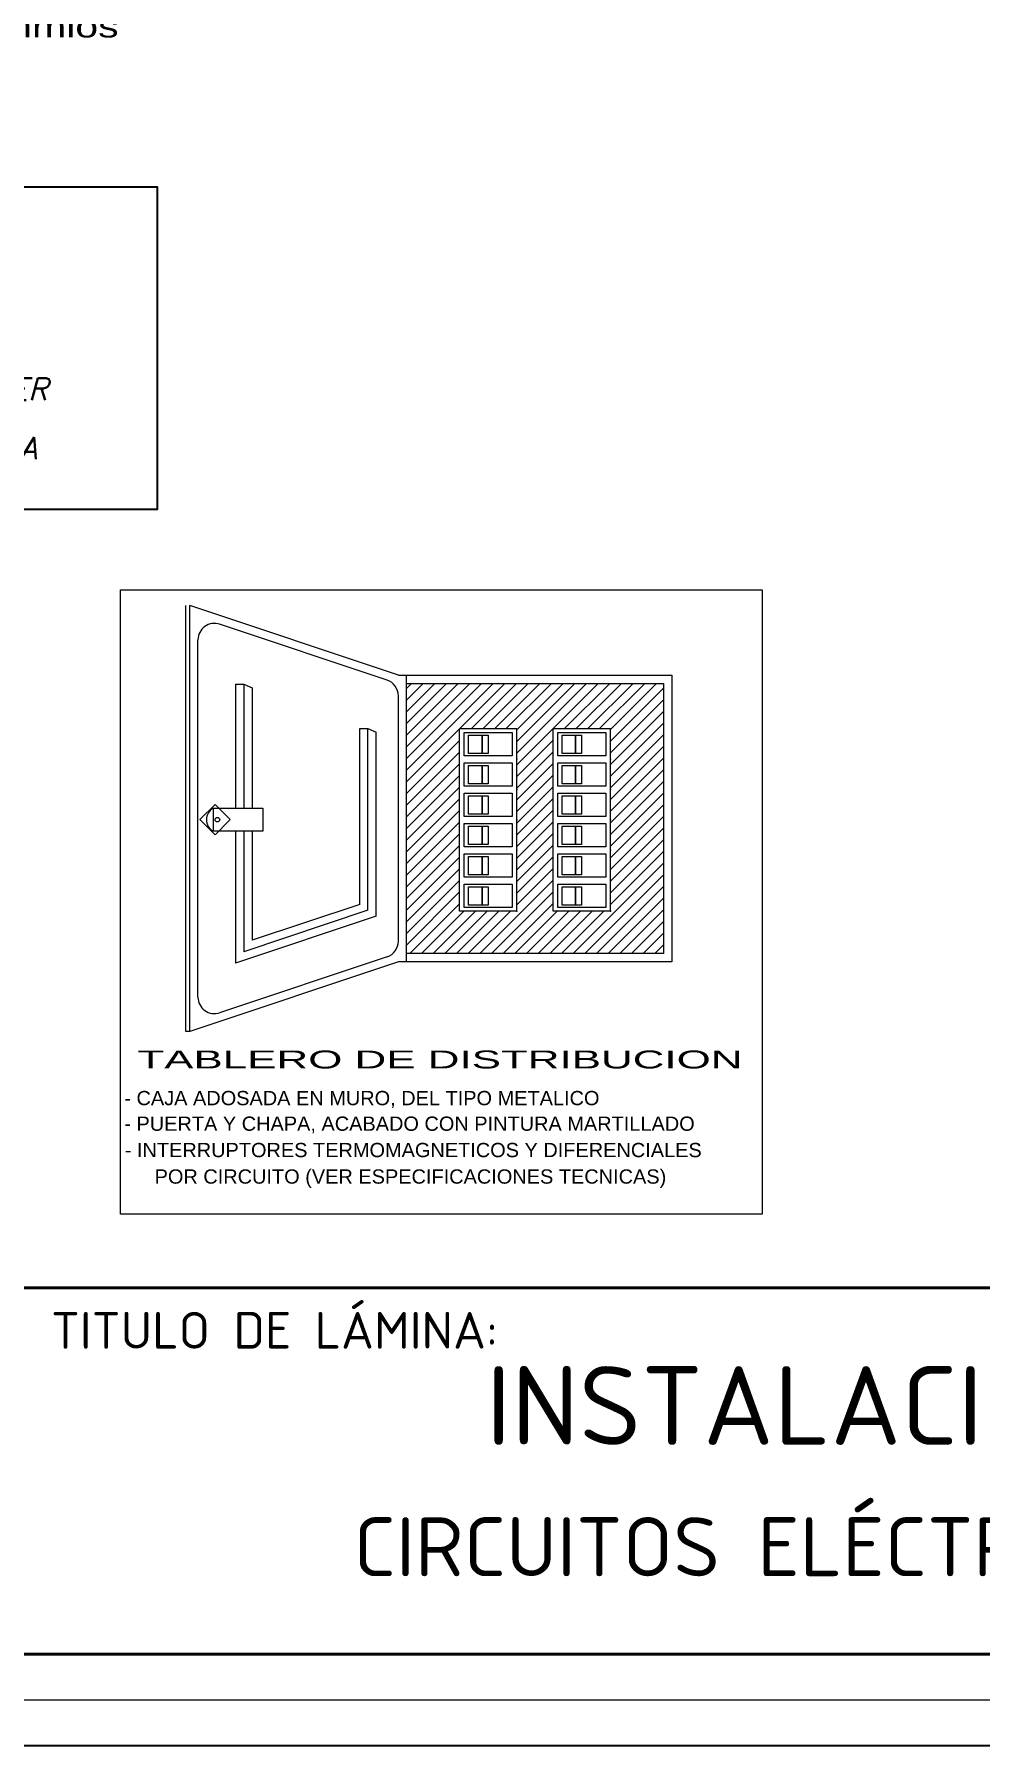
# Model space of a CAD drawing. Header units: millimetres. Extents: x 821 to 906, y 83 to 185.
# Drawn here: x 891.33 to 895.17, y 83.2 to 90.15 of the extents above; entities that cross this region are included whole.
import ezdxf
from ezdxf.enums import TextEntityAlignment as Align

# ---------------------------------------------------------------- set-up
doc = ezdxf.new("R2010")
doc.units = ezdxf.units.MM
doc.linetypes.add('CONTINUA', pattern=[0])
doc.layers.add('Alumbrado', color=3, linetype='Continuous')
doc.layers.add('ND', color=2, linetype='Continuous')
for name, color, linetype, lineweight in [('DETPLUMA2', 121, 'Continuous', 15), ('mobiliario', 1, 'Continuous', 15), ('MURO2', 2, 'Continuous', 20), ('P4', 144, 'Continuous', 40), ('P6', 255, 'Continuous', 20), ('texturas', 253, 'Continuous', 5)]:
    doc.layers.add(name, color=color, linetype=linetype, lineweight=lineweight)
doc.styles.add('AMBIENTES', font='GOTHIC.TTF')
doc.styles.add('F-1', font='arial.ttf', dxfattribs={"height": 0.3})
doc.styles.add('ROMANS', font='romans.shx', dxfattribs={"height": 0.09})
doc.styles.add('SIMPLEX', font='arial.ttf', dxfattribs={"height": 0.09})

# ---------------------------------------------------------------- blocks, each defined once
blk = doc.blocks.new('NDTND')
at = {"layer": 'Alumbrado'}
blk.add_lwpolyline([(1376.9551, 128.1666), (1379.5339, 128.1666), (1379.5339, 126.6948), (1376.9551, 126.6948)], close=True, dxfattribs=at)
at = {"layer": 'Alumbrado', "style": 'ROMANS', "oblique": 15}
for s, p in [('NECESARIOS PARA OBTENER', (1377.1498, 127.1939)), ('LA RESISTENCIA SOLICITADA', (1377.1498, 126.9237))]:
    blk.add_text(s, height=0.1, dxfattribs=at).set_placement(p)
at = {"layer": 'ND', "style": 'AMBIENTES', "width": 1.410015}
blk.add_text('RESISTENCIA < 20 ohmios', height=0.1, dxfattribs=at).set_placement((1377.0345, 128.8481), (1379.3581, 128.8481), align=Align.FIT)
blk = doc.blocks.new('ytnty')
at = {"layer": 'MURO2'}
for p, q in [((2439.3051, 1092.4839), (2439.3051, 1094.7577)), ((2439.3263, 1092.4839), (2439.3263, 1094.7577)), ((2440.44, 1094.3854), (2439.3263, 1094.7577)), ((2440.44, 1094.3854), (2441.8989, 1094.3854)), ((2441.8989, 1094.3854), (2441.8989, 1092.8562)), ((2440.44, 1092.8562), (2439.3263, 1092.4839)), ((2441.8989, 1092.8562), (2440.44, 1092.8562)), ((2439.3263, 1092.4839), (2439.3051, 1092.4839))]:
    blk.add_line(p, q, dxfattribs=at)
at = {"layer": 'texturas', "linetype": 'CONTINUA', "lineweight": 9}
for p, q in [((2440.3799, 1094.359), (2439.4863, 1094.6578)), ((2439.3703, 1092.6673), (2439.3703, 1094.5743)), ((2440.484, 1092.8562), (2440.484, 1094.3854)), ((2439.5717, 1094.3379), (2439.5717, 1093.6751)), ((2439.5717, 1094.3379), (2439.6157, 1094.3379)), ((2439.6157, 1094.3379), (2439.6157, 1093.6751)), ((2439.6157, 1094.3379), (2439.6597, 1094.3174)), ((2439.6597, 1094.3174), (2439.6597, 1093.6751)), ((2440.44, 1092.966), (2440.44, 1094.2756)), ((2440.484, 1093.817), (2441.0083, 1094.3413)), ((2440.484, 1093.8793), (2440.9461, 1094.3413)), ((2440.484, 1093.9415), (2440.8838, 1094.3413)), ((2440.484, 1094.0038), (2440.8216, 1094.3413)), ((2440.484, 1094.066), (2440.7593, 1094.3413)), ((2440.484, 1094.1283), (2440.6971, 1094.3413)), ((2440.484, 1094.1905), (2440.6348, 1094.3413)), ((2440.484, 1094.2528), (2440.5726, 1094.3413)), ((2440.484, 1094.315), (2440.5103, 1094.3413)), ((2440.484, 1094.3413), (2441.8549, 1094.3413)), ((2440.8279, 1094.0986), (2441.0706, 1094.3413)), ((2440.8901, 1094.0986), (2441.1328, 1094.3413)), ((2440.9524, 1094.0986), (2441.1951, 1094.3413)), ((2441.0146, 1094.0986), (2441.2573, 1094.3413)), ((2441.0727, 1093.9077), (2441.5064, 1094.3413)), ((2441.0727, 1093.9699), (2441.4441, 1094.3413)), ((2441.0727, 1094.0322), (2441.3818, 1094.3413)), ((2441.0727, 1094.0944), (2441.3196, 1094.3413)), ((2441.3259, 1094.0986), (2441.5686, 1094.3413)), ((2441.3882, 1094.0986), (2441.6309, 1094.3413)), ((2441.4504, 1094.0986), (2441.6931, 1094.3413)), ((2441.5127, 1094.0986), (2441.7554, 1094.3413)), ((2441.5719, 1094.0956), (2441.8176, 1094.3413)), ((2441.5719, 1094.0334), (2441.8549, 1094.3163)), ((2441.8549, 1094.3413), (2441.8549, 1092.9002)), ((2441.5719, 1093.9711), (2441.8549, 1094.2541)), ((2441.5719, 1093.9089), (2441.8549, 1094.1918)), ((2440.2339, 1093.1626), (2440.2339, 1094.1017)), ((2440.2339, 1094.1017), (2440.278, 1094.1017)), ((2440.278, 1093.1309), (2440.278, 1094.1017)), ((2440.278, 1094.1017), (2440.322, 1094.0812)), ((2440.767, 1093.127), (2440.767, 1094.0986)), ((2441.0727, 1094.0986), (2440.767, 1094.0986)), ((2441.0727, 1093.127), (2441.0727, 1094.0986)), ((2441.2662, 1093.127), (2441.2662, 1094.0986)), ((2441.5719, 1094.0986), (2441.2662, 1094.0986)), ((2441.5719, 1093.8466), (2441.8549, 1094.1296)), ((2441.5719, 1093.127), (2441.5719, 1094.0986)), ((2440.322, 1093.0992), (2440.322, 1094.0812)), ((2440.484, 1093.7548), (2440.767, 1094.0377)), ((2440.7919, 1094.0802), (2441.0475, 1094.0802)), ((2440.7919, 1093.9559), (2440.7919, 1094.0802)), ((2440.8147, 1094.0659), (2440.8871, 1094.0659)), ((2440.8147, 1093.9681), (2440.8147, 1094.0659)), ((2440.8871, 1094.0659), (2440.9186, 1094.0659)), ((2440.8871, 1093.9681), (2440.8871, 1094.0659)), ((2440.8871, 1094.0659), (2440.8871, 1093.9681)), ((2440.9186, 1094.0659), (2440.9186, 1093.9681)), ((2441.0475, 1094.0802), (2441.0475, 1093.9559)), ((2441.0727, 1093.8454), (2441.2662, 1094.0389)), ((2441.2911, 1094.0802), (2441.5467, 1094.0802)), ((2441.2911, 1093.9559), (2441.2911, 1094.0802)), ((2441.3139, 1094.0659), (2441.3863, 1094.0659)), ((2441.3139, 1093.9681), (2441.3139, 1094.0659)), ((2441.3863, 1094.0659), (2441.4178, 1094.0659)), ((2441.3863, 1093.9681), (2441.3863, 1094.0659)), ((2441.3863, 1094.0659), (2441.3863, 1093.9681)), ((2441.4178, 1094.0659), (2441.4178, 1093.9681)), ((2441.5467, 1094.0802), (2441.5467, 1093.9559)), ((2441.5719, 1093.7844), (2441.8549, 1094.0673)), ((2441.5719, 1093.7221), (2441.8549, 1094.0051)), ((2440.484, 1093.6925), (2440.767, 1093.9755)), ((2440.484, 1093.6303), (2440.767, 1093.9132)), ((2441.0475, 1093.9559), (2440.7919, 1093.9559)), ((2440.7919, 1093.9183), (2441.0475, 1093.9183)), ((2440.7919, 1093.794), (2440.7919, 1093.9183)), ((2440.8871, 1093.9681), (2440.8147, 1093.9681)), ((2440.8147, 1093.9039), (2440.8871, 1093.9039)), ((2440.8147, 1093.8061), (2440.8147, 1093.9039)), ((2440.9186, 1093.9681), (2440.8871, 1093.9681)), ((2440.8871, 1093.9039), (2440.8871, 1093.8061)), ((2440.8871, 1093.9039), (2440.9186, 1093.9039)), ((2440.8871, 1093.8061), (2440.8871, 1093.9039)), ((2440.9186, 1093.9039), (2440.9186, 1093.8061)), ((2441.0475, 1093.9183), (2441.0475, 1093.794)), ((2441.0727, 1093.7832), (2441.2662, 1093.9767)), ((2441.0727, 1093.7209), (2441.2662, 1093.9144)), ((2441.5467, 1093.9559), (2441.2911, 1093.9559)), ((2441.2911, 1093.9183), (2441.5467, 1093.9183)), ((2441.2911, 1093.794), (2441.2911, 1093.9183)), ((2441.3863, 1093.9681), (2441.3139, 1093.9681)), ((2441.3139, 1093.9039), (2441.3863, 1093.9039)), ((2441.3139, 1093.8061), (2441.3139, 1093.9039)), ((2441.4178, 1093.9681), (2441.3863, 1093.9681)), ((2441.3863, 1093.9039), (2441.4178, 1093.9039)), ((2441.3863, 1093.8061), (2441.3863, 1093.9039)), ((2441.3863, 1093.9039), (2441.3863, 1093.8061)), ((2441.4178, 1093.9039), (2441.4178, 1093.8061)), ((2441.5467, 1093.9183), (2441.5467, 1093.794)), ((2441.5719, 1093.6598), (2441.8549, 1093.9428)), ((2440.484, 1093.568), (2440.767, 1093.851)), ((2441.0727, 1093.6587), (2441.2662, 1093.8522)), ((2441.5719, 1093.5976), (2441.8549, 1093.8806)), ((2441.5719, 1093.5353), (2441.8549, 1093.8183)), ((2440.484, 1093.5058), (2440.767, 1093.7887)), ((2440.484, 1093.4435), (2440.767, 1093.7265)), ((2441.0475, 1093.794), (2440.7919, 1093.794)), ((2440.7919, 1093.7564), (2441.0475, 1093.7564)), ((2440.7919, 1093.632), (2440.7919, 1093.7564)), ((2440.8871, 1093.8061), (2440.8147, 1093.8061)), ((2440.8147, 1093.742), (2440.8871, 1093.742)), ((2440.8147, 1093.6442), (2440.8147, 1093.742)), ((2440.9186, 1093.8061), (2440.8871, 1093.8061)), ((2440.8871, 1093.742), (2440.9186, 1093.742)), ((2440.8871, 1093.6442), (2440.8871, 1093.742)), ((2440.8871, 1093.742), (2440.8871, 1093.6442)), ((2440.9186, 1093.742), (2440.9186, 1093.6442)), ((2441.0475, 1093.7564), (2441.0475, 1093.632)), ((2441.0727, 1093.5964), (2441.2662, 1093.7899)), ((2441.0727, 1093.5342), (2441.2662, 1093.7277)), ((2441.5467, 1093.794), (2441.2911, 1093.794)), ((2441.2911, 1093.7564), (2441.5467, 1093.7564)), ((2441.2911, 1093.632), (2441.2911, 1093.7564)), ((2441.3863, 1093.8061), (2441.3139, 1093.8061)), ((2441.3139, 1093.742), (2441.3863, 1093.742)), ((2441.3139, 1093.6442), (2441.3139, 1093.742)), ((2441.4178, 1093.8061), (2441.3863, 1093.8061)), ((2441.3863, 1093.742), (2441.3863, 1093.6442)), ((2441.3863, 1093.742), (2441.4178, 1093.742)), ((2441.3863, 1093.6442), (2441.3863, 1093.742)), ((2441.4178, 1093.742), (2441.4178, 1093.6442)), ((2441.5467, 1093.7564), (2441.5467, 1093.632)), ((2441.5719, 1093.4731), (2441.8549, 1093.7561)), ((2439.3813, 1093.6146), (2439.4618, 1093.6951)), ((2439.4515, 1093.6751), (2439.4515, 1093.5533)), ((2439.4515, 1093.6751), (2439.7164, 1093.6751)), ((2439.4618, 1093.6951), (2439.5423, 1093.6146)), ((2439.7164, 1093.6751), (2439.7164, 1093.5533)), ((2440.484, 1093.3813), (2440.767, 1093.6642)), ((2441.0475, 1093.632), (2440.7919, 1093.632)), ((2440.8871, 1093.6442), (2440.8147, 1093.6442)), ((2440.9186, 1093.6442), (2440.8871, 1093.6442)), ((2441.0461, 1093.632), (2441.0475, 1093.6335)), ((2441.0727, 1093.4719), (2441.2662, 1093.6654)), ((2441.5467, 1093.632), (2441.2911, 1093.632)), ((2441.3863, 1093.6442), (2441.3139, 1093.6442)), ((2441.4178, 1093.6442), (2441.3863, 1093.6442)), ((2441.5441, 1093.632), (2441.5467, 1093.6347)), ((2441.5719, 1093.4108), (2441.8549, 1093.6938)), ((2441.5719, 1093.3486), (2441.8549, 1093.6316)), ((2439.4618, 1093.5342), (2439.3813, 1093.6146)), ((2439.7164, 1093.5533), (2439.4515, 1093.5533)), ((2439.5423, 1093.6146), (2439.4618, 1093.5342)), ((2439.5717, 1093.5533), (2439.5717, 1092.8484)), ((2439.6157, 1093.5533), (2439.6157, 1092.9095)), ((2439.6597, 1093.5533), (2439.6597, 1092.9707)), ((2440.484, 1093.319), (2440.767, 1093.602)), ((2440.484, 1093.2568), (2440.767, 1093.5397)), ((2440.7919, 1093.5944), (2441.0475, 1093.5944)), ((2440.7919, 1093.4701), (2440.7919, 1093.5944)), ((2440.8147, 1093.58), (2440.8871, 1093.58)), ((2440.8147, 1093.4822), (2440.8147, 1093.58)), ((2440.8871, 1093.58), (2440.9186, 1093.58)), ((2440.8871, 1093.4822), (2440.8871, 1093.58)), ((2440.8871, 1093.58), (2440.8871, 1093.4822)), ((2440.9186, 1093.58), (2440.9186, 1093.4822)), ((2441.0475, 1093.5944), (2441.0475, 1093.4701)), ((2441.0727, 1093.4097), (2441.2662, 1093.6031)), ((2441.0727, 1093.3474), (2441.2662, 1093.5409)), ((2441.2911, 1093.5944), (2441.5467, 1093.5944)), ((2441.2911, 1093.4701), (2441.2911, 1093.5944)), ((2441.3139, 1093.58), (2441.3863, 1093.58)), ((2441.3139, 1093.4822), (2441.3139, 1093.58)), ((2441.3863, 1093.58), (2441.3863, 1093.4822)), ((2441.3863, 1093.58), (2441.4178, 1093.58)), ((2441.3863, 1093.4822), (2441.3863, 1093.58)), ((2441.4178, 1093.58), (2441.4178, 1093.4822)), ((2441.5467, 1093.5944), (2441.5467, 1093.4701)), ((2441.5719, 1093.2863), (2441.8549, 1093.5693)), ((2440.484, 1093.1945), (2440.767, 1093.4775)), ((2441.0475, 1093.4701), (2440.7919, 1093.4701)), ((2440.8871, 1093.4822), (2440.8147, 1093.4822)), ((2440.9186, 1093.4822), (2440.8871, 1093.4822)), ((2441.0727, 1093.2852), (2441.2662, 1093.4786)), ((2441.5467, 1093.4701), (2441.2911, 1093.4701)), ((2441.3863, 1093.4822), (2441.3139, 1093.4822)), ((2441.4178, 1093.4822), (2441.3863, 1093.4822)), ((2441.5719, 1093.2241), (2441.8549, 1093.507)), ((2440.484, 1093.1323), (2440.767, 1093.4152)), ((2440.7919, 1093.4325), (2441.0475, 1093.4325)), ((2440.7919, 1093.3082), (2440.7919, 1093.4325)), ((2440.8147, 1093.4181), (2440.8871, 1093.4181)), ((2440.8147, 1093.3203), (2440.8147, 1093.4181)), ((2440.8871, 1093.4181), (2440.9186, 1093.4181)), ((2440.8871, 1093.3203), (2440.8871, 1093.4181)), ((2440.8871, 1093.4181), (2440.8871, 1093.3203)), ((2440.9186, 1093.4181), (2440.9186, 1093.3203)), ((2441.0475, 1093.4325), (2441.0475, 1093.3082)), ((2441.0727, 1093.2229), (2441.2662, 1093.4164)), ((2441.2911, 1093.4325), (2441.5467, 1093.4325)), ((2441.2911, 1093.3082), (2441.2911, 1093.4325)), ((2441.3139, 1093.4181), (2441.3863, 1093.4181)), ((2441.3139, 1093.3203), (2441.3139, 1093.4181)), ((2441.3725, 1092.9002), (2441.8549, 1093.3825)), ((2441.3863, 1093.4181), (2441.3863, 1093.3203)), ((2441.3863, 1093.4181), (2441.4178, 1093.4181)), ((2441.3863, 1093.3203), (2441.3863, 1093.4181)), ((2441.4178, 1093.4181), (2441.4178, 1093.3203)), ((2441.5467, 1093.4325), (2441.5467, 1093.3082)), ((2441.5719, 1093.1618), (2441.8549, 1093.4448)), ((2440.484, 1093.07), (2440.767, 1093.353)), ((2440.484, 1093.0077), (2440.767, 1093.2907)), ((2441.0475, 1093.3082), (2440.7919, 1093.3082)), ((2440.7919, 1093.2705), (2441.0475, 1093.2705)), ((2440.7919, 1093.1462), (2440.7919, 1093.2705)), ((2440.8871, 1093.3203), (2440.8147, 1093.3203)), ((2440.8745, 1092.9002), (2441.2662, 1093.2919)), ((2440.9186, 1093.3203), (2440.8871, 1093.3203)), ((2441.0475, 1093.2705), (2441.0475, 1093.1462)), ((2441.0727, 1093.1607), (2441.2662, 1093.3541)), ((2441.5467, 1093.3082), (2441.2911, 1093.3082)), ((2441.2911, 1093.2705), (2441.5467, 1093.2705)), ((2441.2911, 1093.1462), (2441.2911, 1093.2705)), ((2441.3863, 1093.3203), (2441.3139, 1093.3203)), ((2441.4178, 1093.3203), (2441.3863, 1093.3203)), ((2441.4348, 1092.9002), (2441.8549, 1093.3203)), ((2441.5467, 1093.2705), (2441.5467, 1093.1462)), ((2440.484, 1092.9455), (2440.767, 1093.2285)), ((2440.8147, 1093.2562), (2440.8871, 1093.2562)), ((2440.8147, 1093.1583), (2440.8147, 1093.2562)), ((2440.8871, 1093.2562), (2440.9186, 1093.2562)), ((2440.8871, 1093.1583), (2440.8871, 1093.2562)), ((2440.8871, 1093.2562), (2440.8871, 1093.1583)), ((2440.9186, 1093.2562), (2440.9186, 1093.1583)), ((2440.9368, 1092.9002), (2441.2662, 1093.2296)), ((2441.3139, 1093.2562), (2441.3863, 1093.2562)), ((2441.3139, 1093.1583), (2441.3139, 1093.2562)), ((2441.3863, 1093.2562), (2441.3863, 1093.1583)), ((2441.3863, 1093.2562), (2441.4178, 1093.2562)), ((2441.3863, 1093.1583), (2441.3863, 1093.2562)), ((2441.4178, 1093.2562), (2441.4178, 1093.1583)), ((2441.497, 1092.9002), (2441.8549, 1093.258)), ((2441.5593, 1092.9002), (2441.8549, 1093.1958)), ((2440.322, 1093.0992), (2439.5717, 1092.8484)), ((2440.278, 1093.1309), (2439.6157, 1092.9095)), ((2440.2339, 1093.1626), (2439.6597, 1092.9707)), ((2440.501, 1092.9002), (2440.767, 1093.1662)), ((2440.5633, 1092.9002), (2440.79, 1093.127)), ((2440.6255, 1092.9002), (2440.8523, 1093.127)), ((2440.6878, 1092.9002), (2440.9145, 1093.127)), ((2440.75, 1092.9002), (2440.9768, 1093.127)), ((2441.0727, 1093.127), (2440.767, 1093.127)), ((2441.0475, 1093.1462), (2440.7919, 1093.1462)), ((2440.8123, 1092.9002), (2441.039, 1093.127)), ((2440.8871, 1093.1583), (2440.8147, 1093.1583)), ((2440.9186, 1093.1583), (2440.8871, 1093.1583)), ((2440.999, 1092.9002), (2441.2662, 1093.1674)), ((2441.0613, 1092.9002), (2441.288, 1093.127)), ((2441.1235, 1092.9002), (2441.3503, 1093.127)), ((2441.1858, 1092.9002), (2441.4126, 1093.127)), ((2441.248, 1092.9002), (2441.4748, 1093.127)), ((2441.5719, 1093.127), (2441.2662, 1093.127)), ((2441.5467, 1093.1462), (2441.2911, 1093.1462)), ((2441.3103, 1092.9002), (2441.5371, 1093.127)), ((2441.3863, 1093.1583), (2441.3139, 1093.1583)), ((2441.4178, 1093.1583), (2441.3863, 1093.1583)), ((2441.6216, 1092.9002), (2441.8549, 1093.1335)), ((2441.6838, 1092.9002), (2441.8549, 1093.0713)), ((2441.7461, 1092.9002), (2441.8549, 1093.009)), ((2441.8549, 1092.9002), (2440.484, 1092.9002)), ((2441.8083, 1092.9002), (2441.8549, 1092.9468)), ((2440.3799, 1092.8825), (2439.4863, 1092.5838))]:
    blk.add_line(p, q, dxfattribs=at)
blk.add_lwpolyline([(2438.9574, 1094.841), (2442.3813, 1094.841), (2442.3813, 1091.5087), (2438.9574, 1091.5087)], close=True, dxfattribs=at)
blk.add_circle((2439.4742, 1093.6146), 0.0124, dxfattribs=at)
for centre, radius, start, end in [((2439.4584, 1094.5743), 0.088, 71.51448, 180), ((2440.352, 1094.2756), 0.088, 0, 71.51448), ((2439.4849, 1093.6142), 0.0695, 118.73031, 241.26969), ((2440.352, 1092.966), 0.088, 288.48552, 0), ((2439.4584, 1092.6673), 0.088, 180, 288.48552)]:
    blk.add_arc(centre, radius, start, end, dxfattribs=at)
for p in [(2441.0727, 1093.9367), (2441.5719, 1093.9367), (2441.0727, 1093.7748), (2441.5719, 1093.7748), (2441.0727, 1093.6128), (2441.0727, 1093.6128), (2441.5719, 1093.6128), (2441.5719, 1093.6128), (2441.0727, 1093.4509), (2441.0727, 1093.4509), (2441.5719, 1093.4509), (2441.5719, 1093.4509), (2441.0727, 1093.2889), (2441.0727, 1093.2889), (2441.5719, 1093.2889), (2441.5719, 1093.2889), (2441.0727, 1093.127), (2441.5719, 1093.127)]:
    blk.add_point(p, dxfattribs=at)
at = {"layer": 'DETPLUMA2', "lineweight": 13, "ltscale": 0.19, "style": 'F-1', "width": 1.75}
blk.add_text('TABLERO DE DISTRIBUCION', height=0.09588, dxfattribs=at).set_placement((2440.662, 1092.3345), align=Align.MIDDLE)
at = {"layer": 'DETPLUMA2', "lineweight": 13, "ltscale": 0.25, "style": 'SIMPLEX'}
for s, p in [('- CAJA ADOSADA EN MURO, DEL TIPO METALICO', (2438.9776, 1092.0904)), ('- PUERTA Y CHAPA, ACABADO CON PINTURA MARTILLADO', (2438.9775, 1091.9538)), ('- INTERRUPTORES TERMOMAGNETICOS Y DIFERENCIALES', (2438.9799, 1091.8131)), ('POR CIRCUITO (VER ESPECIFICACIONES TECNICAS)', (2439.1392, 1091.6717))]:
    blk.add_text(s, height=0.07616, dxfattribs=at).set_placement(p)
blk = doc.blocks.new('HTRHTRHTR')
for p, q in [((3400.57, -122.31), (4235.83, -122.31)), ((3944.67, -122.31), (3596.93, -122.31)), ((4235.83, -157.09), (3400.57, -157.09)), ((3400.57, -157.09), (4235.83, -157.09)), ((3770.8, -157.09), (3944.67, -157.09)), ((4244.53, -165.78), (3391.88, -165.78))]:
    blk.add_line(p, q)
at = {"layer": 'P4', "color": 7}
for p, q in [((3400.57, -122.31), (4235.83, -122.31)), ((4235.83, -157.09), (3400.57, -157.09))]:
    blk.add_line(p, q, dxfattribs=at)
at = {"layer": 'P6', "color": 7}
blk.add_line((4240.18, -161.44), (3396.22, -161.44), dxfattribs=at)
at = {"insert": (3913.33, -124.61), "char_height": 3.4774, "attachment_point": 1}
blk.add_mtext_dynamic_manual_height_columns('{\\fISOCPEUR|b0|i0|c0|p34;TITULO DE LÁMINA:}', width=53.1793, gutter_width=1.07, heights=[0], dxfattribs=at)

msp = doc.modelspace()

# ---------------------------------------------------------------- block references
at = {"color": 251, "lineweight": 60, "xscale": 0.04279462122516643, "yscale": 0.04279462122516643, "zscale": 0.04279462122516643}
msp.add_blockref('HTRHTRHTR', (723.9317, 90.291), dxfattribs=at)
at = {"color": 6, "xscale": 0.8902432967359587, "yscale": 0.8902432967359587, "zscale": 0.8902432967359587}
msp.add_blockref('NDTND', (-336.2886, -24.5707), dxfattribs=at)
at = {"layer": 'mobiliario', "xscale": 0.7610066055815887, "yscale": 0.7610066055815887, "zscale": 0.7610066055815887}
msp.add_blockref('ytnty', (-964.3792, -745.2897), dxfattribs=at)

# ---------------------------------------------------------------- texts
at = {"attachment_point": 1}
for s, insert, char_height in [('\\pxqc;{\\fISOCPEUR|b0|i0|c0|p34;INSTALACIONES ELÉCTRICAS}', (891.2541, 84.7384), 0.31944), ('\\pxqc;{\\fISOCPEUR|b0|i0|c0|p34;CIRCUITOS ELÉCTRICOS  - AZOTEA Y TECHO}', (891.2541, 84.1247), 0.23958)]:
    msp.add_mtext_dynamic_manual_height_columns(s, width=9.38656, gutter_width=0.0493, heights=[0], dxfattribs=dict(at, insert=insert, char_height=char_height))

doc.saveas('drawing.dxf')
